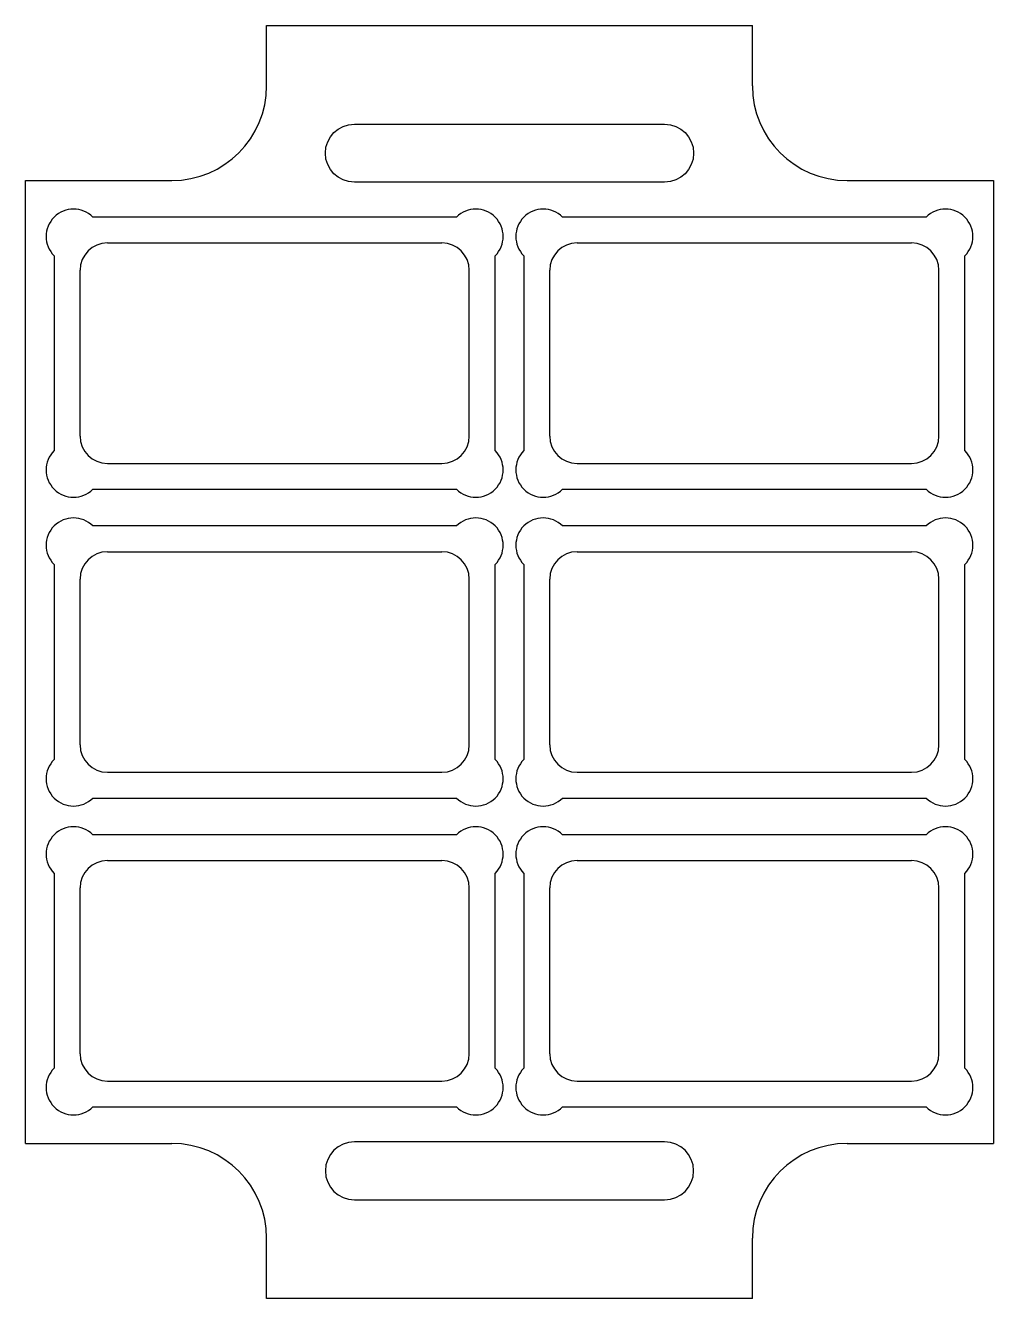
# Model space of a CAD drawing. Header units: millimetres. Extents: x -28.1 to 28.1, y -37 to 37.
import ezdxf

# ---------------------------------------------------------------- set-up
doc = ezdxf.new("R2010")
doc.units = ezdxf.units.MM
doc.header["$MEASUREMENT"] = 0
doc.layers.add('lower', color=6, linetype='Continuous')
doc.layers.add('upper', color=3, linetype='Continuous')

msp = doc.modelspace()

# ---------------------------------------------------------------- linework, layer by layer
at = {"layer": 'lower'}
for p, q in [((-14.1, 33.45), (-14.1, 36.95)), ((-14.1, 36.95), (14.1, 36.95)), ((14.1, 33.45), (14.1, 36.95)), ((-28.1, -27.95), (-28.1, 27.95)), ((-28.1, 27.95), (-19.6, 27.95)), ((19.6, 27.95), (28.1, 27.95)), ((28.1, 27.95), (28.1, -27.95)), ((-23.346, 24.325), (-3.921, 24.325)), ((3.921, 24.325), (23.346, 24.325)), ((-24.933, 13.113), (-24.933, 22.738)), ((-2.333, 13.113), (-2.333, 22.738)), ((2.333, 13.113), (2.333, 22.738)), ((24.933, 13.113), (24.933, 22.738)), ((-23.346, 11.525), (-3.921, 11.525)), ((3.921, 11.525), (23.346, 11.525)), ((-23.346, 6.4), (-3.921, 6.4)), ((3.921, 6.4), (23.346, 6.4)), ((-24.933, -4.812), (-24.933, 4.812)), ((-2.333, -4.812), (-2.333, 4.812)), ((2.333, -4.812), (2.333, 4.812)), ((24.933, -4.812), (24.933, 4.812)), ((-23.346, -6.4), (-3.921, -6.4)), ((3.921, -6.4), (23.346, -6.4)), ((-23.346, -11.525), (-3.921, -11.525)), ((3.921, -11.525), (23.346, -11.525)), ((-24.933, -22.738), (-24.933, -13.113)), ((-2.333, -22.738), (-2.333, -13.113)), ((2.333, -22.738), (2.333, -13.113)), ((24.933, -22.738), (24.933, -13.113)), ((-23.346, -24.325), (-3.921, -24.325)), ((3.921, -24.325), (23.346, -24.325)), ((-28.1, -27.95), (-19.6, -27.95)), ((19.6, -27.95), (28.1, -27.95)), ((-14.1, -36.95), (-14.1, -33.45)), ((14.1, -36.95), (14.1, -33.45)), ((14.1, -36.95), (-14.1, -36.95))]:
    msp.add_line(p, q, dxfattribs=at)
at = {"layer": 'lower', "linetype": 'ByBlock'}
for points in [[(9, 27.85), (-9, 27.85, -1), (-9, 31.225), (9, 31.225, -1)], [(9, -27.85), (-9, -27.85, 1), (-9, -31.225), (9, -31.225, 1)]]:
    msp.add_lwpolyline(points, format="xyb", close=True, dxfattribs=at)
at = {"layer": 'lower'}
for centre, radius, start, end in [((-19.6, 33.45), 5.5, 270, 0), ((19.6, 33.45), 5.5, 180, 270), ((-23.346, 22.738), 1.587, 90, 180), ((-3.921, 22.738), 1.587, 0, 90), ((3.921, 22.738), 1.587, 90, 180), ((23.346, 22.738), 1.587, 0, 90), ((-23.346, 13.113), 1.587, 180, 270), ((-3.921, 13.113), 1.587, 270, 0), ((3.921, 13.113), 1.587, 180, 270), ((23.346, 13.113), 1.587, 270, 0), ((-23.346, 4.812), 1.587, 90, 180), ((-3.921, 4.812), 1.587, 0, 90), ((3.921, 4.812), 1.587, 90, 180), ((23.346, 4.812), 1.587, 0, 90), ((-23.346, -4.812), 1.587, 180, 270), ((-3.921, -4.812), 1.587, 270, 0), ((3.921, -4.812), 1.587, 180, 270), ((23.346, -4.812), 1.587, 270, 0), ((-23.346, -13.113), 1.587, 90, 180), ((-3.921, -13.113), 1.587, 0, 90), ((3.921, -13.113), 1.587, 90, 180), ((23.346, -13.113), 1.587, 0, 90), ((-23.346, -22.738), 1.587, 180, 270), ((-3.921, -22.738), 1.587, 270, 0), ((3.921, -22.738), 1.587, 180, 270), ((23.346, -22.738), 1.587, 270, 0), ((-19.6, -33.45), 5.5, 0, 90), ((19.6, -33.45), 5.5, 90, 180)]:
    msp.add_arc(centre, radius, start, end, dxfattribs=at)
at = {"layer": 'upper', "linetype": 'ByBlock'}
for points in [[(-3.078, 25.825), (-24.188, 25.825)], [(24.188, 25.825), (3.078, 25.825)], [(-26.433, 23.58), (-26.433, 12.27)], [(-0.833, 12.27), (-0.833, 23.58)], [(0.833, 23.58), (0.833, 12.27)], [(26.433, 12.27), (26.433, 23.58)], [(-24.188, 10.025), (-3.078, 10.025)], [(3.078, 10.025), (24.188, 10.025)], [(-3.078, 7.9), (-24.188, 7.9)], [(24.188, 7.9), (3.078, 7.9)], [(-26.433, 5.655), (-26.433, -5.655)], [(-0.833, -5.655), (-0.833, 5.655)], [(0.833, 5.655), (0.833, -5.655)], [(26.433, -5.655), (26.433, 5.655)], [(-24.188, -7.9), (-3.078, -7.9)], [(3.078, -7.9), (24.188, -7.9)], [(-3.078, -10.025), (-24.188, -10.025)], [(24.188, -10.025), (3.078, -10.025)], [(-26.433, -12.27), (-26.433, -23.58)], [(-0.833, -23.58), (-0.833, -12.27)], [(0.833, -12.27), (0.833, -23.58)], [(26.433, -23.58), (26.433, -12.27)], [(-24.188, -25.825), (-3.078, -25.825)], [(3.078, -25.825), (24.188, -25.825)]]:
    msp.add_lwpolyline(points, dxfattribs=at)
for centre, start, end in [((-25.311, 24.702), 45, 225), ((-1.956, 24.702), 315, 135), ((1.956, 24.702), 45, 225), ((25.311, 24.702), 315, 135), ((-25.311, 11.148), 135, 315), ((-1.956, 11.148), 225, 45), ((1.956, 11.148), 135, 315), ((25.311, 11.148), 225, 45), ((-25.311, 6.777), 45, 225), ((-1.956, 6.777), 315, 135), ((1.956, 6.777), 45, 225), ((25.311, 6.777), 315, 135), ((-25.311, -6.777), 135, 315), ((-1.956, -6.777), 225, 45), ((1.956, -6.777), 135, 315), ((25.311, -6.777), 225, 45), ((-25.311, -11.148), 45, 225), ((-1.956, -11.148), 315, 135), ((1.956, -11.148), 45, 225), ((25.311, -11.148), 315, 135), ((-25.311, -24.702), 135, 315), ((-1.956, -24.702), 225, 45), ((1.956, -24.702), 135, 315), ((25.311, -24.702), 225, 45)]:
    msp.add_arc(centre, 1.587, start, end, dxfattribs=at)

doc.saveas('drawing.dxf')
